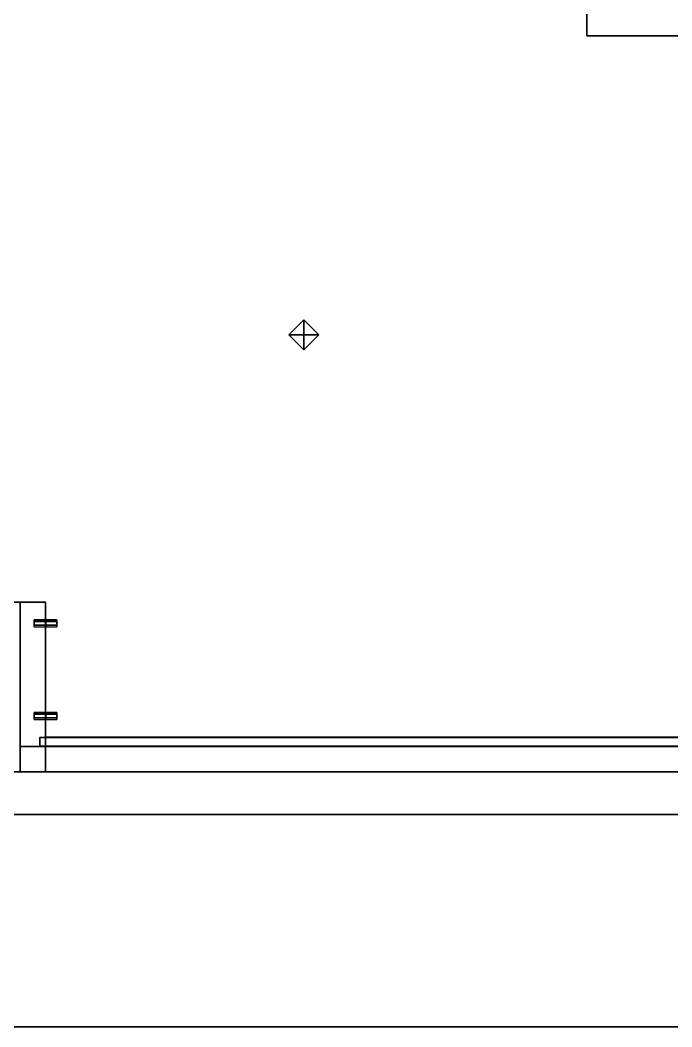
# Model space of a CAD drawing. Extents: x 0 to 3344, y -4262 to 0.
# Drawn here: x 288 to 748, y -4262 to -3551 of the extents above; entities that cross this region are included whole.
import ezdxf

# ---------------------------------------------------------------- set-up
doc = ezdxf.new("R2010")
doc.units = 0
for name, color, linetype in [('LAYER0', 7, 'CONTINUOUS'), ('LAYER1', 7, 'CONTINUOUS'), ('LAYER106', 254, 'CONTINUOUS'), ('LAYER107', 254, 'CONTINUOUS'), ('LAYER51', 7, 'CONTINUOUS'), ('LAYER54', 7, 'CONTINUOUS'), ('LAYER58', 7, 'CONTINUOUS'), ('LAYER60', 7, 'CONTINUOUS'), ('LAYER64', 7, 'CONTINUOUS'), ('LAYER65', 7, 'CONTINUOUS'), ('LAYER67', 7, 'CONTINUOUS'), ('LAYER74', 254, 'CONTINUOUS'), ('LAYER75', 254, 'CONTINUOUS'), ('LAYER78', 253, 'CONTINUOUS'), ('LAYER79', 253, 'CONTINUOUS'), ('LAYER84', 253, 'CONTINUOUS'), ('LAYER85', 253, 'CONTINUOUS'), ('LAYER90', 7, 'CONTINUOUS'), ('LAYER97', 254, 'CONTINUOUS'), ('LAYER98', 254, 'CONTINUOUS'), ('LAYER99', 7, 'CONTINUOUS')]:
    doc.layers.add(name, color=color, linetype=linetype)

msp = doc.modelspace()

# ---------------------------------------------------------------- linework, layer by layer
at = {"layer": 'LAYER0', "invisible_edges": 1}
for points in [[(18, -0.0034, 0.0981), (3344, -4262.003, 0.0981), (0, -4262.003, 0.0981), (18, -0.0034, 0.0981)], [(3344, -4262.003, 5.0981), (18, -0.0034, 5.0981), (0, -4262.003, 5.0981), (3344, -4262.003, 5.0981)], [(3344, -4262.003, 0.0981), (18, -0.0034, 0.0981), (3344, -0.0034, 0.0981), (3344, -4262.003, 0.0981)], [(18, -0.0034, 5.0981), (3344, -4262.003, 5.0981), (3344, -0.0034, 5.0981), (18, -0.0034, 5.0981)], [(3344, -4262.003, 5.0981), (0, -4262.003, 0.0981), (3344, -4262.003, 0.0981), (3344, -4262.003, 5.0981)], [(0, -4262.003, 0.0981), (3344, -4262.003, 5.0981), (0, -4262.003, 5.0981), (0, -4262.003, 0.0981)]]:
    msp.add_3dface(points, dxfattribs=at)
at = {"layer": 'LAYER1'}
for points, invisible_edges in [([(168.0046, -4112, 5.0981), (3344.004, -4262, 5.0981), (18.0046, -4262, 5.0981), (168.0046, -4112, 5.0981)], 5), ([(3344.004, -4262, 5.0981), (168.0046, -4112, 5.0981), (3194.004, -4112, 5.0981), (3344.004, -4262, 5.0981)], 5), ([(168.0046, -4112, 2680.098), (3194.004, -4112, 5.0981), (168.0046, -4112, 5.0981), (168.0046, -4112, 2680.098)], 1), ([(3194.004, -4112, 5.0981), (168.0046, -4112, 2680.098), (3194.004, -4112, 2680.098), (3194.004, -4112, 5.0981)], 1), ([(3344.004, -4262, 2680.098), (18.0046, -4262, 5.0981), (3344.004, -4262, 5.0981), (3344.004, -4262, 2680.098)], 1), ([(18.0046, -4262, 5.0981), (3344.004, -4262, 2680.098), (18.0046, -4262, 2680.098), (18.0046, -4262, 5.0981)], 1)]:
    msp.add_3dface(points, dxfattribs=dict(at, invisible_edges=invisible_edges))
at = {"layer": 'LAYER106'}
for points in [[(298.0046, -4044.899, 900.5981), (298.0046, -4039.899, 900.5981), (298.0046, -4041.149, 902.7631), (298.0046, -4043.649, 902.7631)], [(298.0046, -4044.899, 900.5981), (298.0046, -4043.649, 898.433), (298.0046, -4041.149, 898.433), (298.0046, -4039.899, 900.5981)], [(305.9546, -4039.399, 900.5981), (305.9546, -4045.399, 900.5981), (305.9546, -4043.899, 903.1962), (305.9546, -4040.899, 903.1962)], [(305.9546, -4039.399, 900.5981), (305.9546, -4045.399, 900.5981), (305.9546, -4043.899, 898), (305.9546, -4040.899, 898)], [(306.0547, -4039.399, 900.5981), (306.0547, -4045.399, 900.5981), (306.0547, -4043.899, 903.1962), (306.0547, -4040.899, 903.1962)], [(306.0547, -4039.399, 900.5981), (306.0547, -4045.399, 900.5981), (306.0547, -4043.899, 898), (306.0547, -4040.899, 898)], [(314.0046, -4044.899, 900.5981), (314.0046, -4039.899, 900.5981), (314.0046, -4041.149, 902.7631), (314.0046, -4043.649, 902.7631)], [(314.0046, -4044.899, 900.5981), (314.0046, -4043.649, 898.433), (314.0046, -4041.149, 898.433), (314.0046, -4039.899, 900.5981)]]:
    msp.add_3dface(points, dxfattribs=at)
at = {"layer": 'LAYER107'}
for points in [[(298.0046, -3979.5, 900.5981), (298.0046, -3974.5, 900.5981), (298.0046, -3975.75, 902.7631), (298.0046, -3978.25, 902.7631)], [(298.0046, -3979.5, 900.5981), (298.0046, -3978.25, 898.433), (298.0046, -3975.75, 898.433), (298.0046, -3974.5, 900.5981)], [(305.9546, -3974, 900.5981), (305.9546, -3980, 900.5981), (305.9546, -3978.5, 903.1962), (305.9546, -3975.5, 903.1962)], [(305.9546, -3974, 900.5981), (305.9546, -3980, 900.5981), (305.9546, -3978.5, 898), (305.9546, -3975.5, 898)], [(306.0547, -3974, 900.5981), (306.0547, -3980, 900.5981), (306.0547, -3978.5, 903.1962), (306.0547, -3975.5, 903.1962)], [(306.0547, -3974, 900.5981), (306.0547, -3980, 900.5981), (306.0547, -3978.5, 898), (306.0547, -3975.5, 898)], [(314.0046, -3979.5, 900.5981), (314.0046, -3974.5, 900.5981), (314.0046, -3975.75, 902.7631), (314.0046, -3978.25, 902.7631)], [(314.0046, -3979.5, 900.5981), (314.0046, -3978.25, 898.433), (314.0046, -3975.75, 898.433), (314.0046, -3974.5, 900.5981)]]:
    msp.add_3dface(points, dxfattribs=at)
at = {"layer": 'LAYER51', "invisible_edges": 1}
for points in [[(1150.005, -3502, 103.0981), (168.0048, -4082, 103.0981), (1150.005, -4082, 103.0981), (1150.005, -3502, 103.0981)], [(168.0048, -4082, 103.0981), (1150.005, -3502, 103.0981), (168.0048, -3502, 103.0981), (168.0048, -4082, 103.0981)], [(168.0048, -3502, 85.0981), (1150.005, -4082, 85.0981), (168.0048, -4082, 85.0981), (168.0048, -3502, 85.0981)], [(1150.005, -4082, 85.0981), (168.0048, -3502, 85.0981), (1150.005, -3502, 85.0981), (1150.005, -4082, 85.0981)], [(1150.005, -4082, 85.0981), (168.0048, -4082, 103.0981), (168.0048, -4082, 85.0981), (1150.005, -4082, 85.0981)], [(168.0048, -4082, 103.0981), (1150.005, -4082, 85.0981), (1150.005, -4082, 103.0981), (168.0048, -4082, 103.0981)]]:
    msp.add_3dface(points, dxfattribs=at)
at = {"layer": 'LAYER54', "invisible_edges": 1}
for points in [[(1150.005, -3502, 2609.098), (168.0048, -4082, 2609.098), (1150.005, -4082, 2609.098), (1150.005, -3502, 2609.098)], [(168.0048, -4082, 2609.098), (1150.005, -3502, 2609.098), (168.0048, -3502, 2609.098), (168.0048, -4082, 2609.098)], [(168.0048, -3502, 2591.098), (1150.005, -4082, 2591.098), (168.0048, -4082, 2591.098), (168.0048, -3502, 2591.098)], [(1150.005, -4082, 2591.098), (168.0048, -3502, 2591.098), (1150.005, -3502, 2591.098), (1150.005, -4082, 2591.098)], [(1150.005, -4082, 2591.098), (168.0048, -4082, 2609.098), (168.0048, -4082, 2591.098), (1150.005, -4082, 2591.098)], [(168.0048, -4082, 2609.098), (1150.005, -4082, 2591.098), (1150.005, -4082, 2609.098), (168.0048, -4082, 2609.098)]]:
    msp.add_3dface(points, dxfattribs=at)
at = {"layer": 'LAYER58', "invisible_edges": 1}
for points in [[(288.0046, -4082, 2591.098), (306.0046, -3962, 2591.098), (288.0046, -3962, 2591.098), (288.0046, -4082, 2591.098)], [(306.0046, -3962, 2591.098), (288.0046, -4082, 2591.098), (306.0046, -4082, 2591.098), (306.0046, -3962, 2591.098)], [(288.0046, -3962, 103.0981), (306.0046, -3962, 2591.098), (306.0046, -3962, 103.0981), (288.0046, -3962, 103.0981)], [(306.0046, -3962, 2591.098), (288.0046, -3962, 103.0981), (288.0046, -3962, 2591.098), (306.0046, -3962, 2591.098)], [(306.0046, -4082, 103.0981), (288.0046, -3962, 103.0981), (306.0046, -3962, 103.0981), (306.0046, -4082, 103.0981)], [(288.0046, -3962, 103.0981), (306.0046, -4082, 103.0981), (288.0046, -4082, 103.0981), (288.0046, -3962, 103.0981)], [(306.0046, -4082, 103.0981), (306.0046, -3962, 2591.098), (306.0046, -4082, 2591.098), (306.0046, -4082, 103.0981)], [(306.0046, -3962, 2591.098), (306.0046, -4082, 103.0981), (306.0046, -3962, 103.0981), (306.0046, -3962, 2591.098)], [(288.0046, -4082, 2591.098), (306.0046, -4082, 103.0981), (306.0046, -4082, 2591.098), (288.0046, -4082, 2591.098)], [(306.0046, -4082, 103.0981), (288.0046, -4082, 2591.098), (288.0046, -4082, 103.0981), (306.0046, -4082, 103.0981)]]:
    msp.add_3dface(points, dxfattribs=at)
at = {"layer": 'LAYER60', "invisible_edges": 1}
for points in [[(1154.005, -4057.7, 99.0981), (302.0048, -4063.7, 99.0981), (302.0048, -4057.7, 99.0981), (1154.005, -4057.7, 99.0981)], [(302.0048, -4063.7, 99.0981), (1154.005, -4057.7, 99.0981), (1154.005, -4063.7, 99.0981), (302.0048, -4063.7, 99.0981)], [(302.0048, -4057.7, 2595.098), (302.0048, -4063.7, 99.0981), (302.0048, -4063.7, 2595.098), (302.0048, -4057.7, 2595.098)], [(302.0048, -4063.7, 99.0981), (302.0048, -4057.7, 2595.098), (302.0048, -4057.7, 99.0981), (302.0048, -4063.7, 99.0981)], [(1154.005, -4063.7, 2595.098), (302.0048, -4057.7, 2595.098), (302.0048, -4063.7, 2595.098), (1154.005, -4063.7, 2595.098)], [(302.0048, -4057.7, 2595.098), (1154.005, -4063.7, 2595.098), (1154.005, -4057.7, 2595.098), (302.0048, -4057.7, 2595.098)], [(302.0048, -4057.7, 2595.098), (1154.005, -4057.7, 99.0981), (302.0048, -4057.7, 99.0981), (302.0048, -4057.7, 2595.098)], [(1154.005, -4057.7, 99.0981), (302.0048, -4057.7, 2595.098), (1154.005, -4057.7, 2595.098), (1154.005, -4057.7, 99.0981)], [(1154.005, -4063.7, 2595.098), (302.0048, -4063.7, 99.0981), (1154.005, -4063.7, 99.0981), (1154.005, -4063.7, 2595.098)], [(302.0048, -4063.7, 99.0981), (1154.005, -4063.7, 2595.098), (302.0048, -4063.7, 2595.098), (302.0048, -4063.7, 99.0981)]]:
    msp.add_3dface(points, dxfattribs=at)
at = {"layer": 'LAYER64', "invisible_edges": 1}
for points in [[(288.0048, -4064, 5.0981), (1150.005, -4064, 85.0981), (1150.005, -4064, 5.0981), (288.0048, -4064, 5.0981)], [(1150.005, -4064, 85.0981), (288.0048, -4064, 5.0981), (288.0048, -4064, 85.0981), (1150.005, -4064, 85.0981)], [(288.0048, -4082, 85.0981), (1150.005, -4064, 85.0981), (288.0048, -4064, 85.0981), (288.0048, -4082, 85.0981)], [(1150.005, -4064, 85.0981), (288.0048, -4082, 85.0981), (1150.005, -4082, 85.0981), (1150.005, -4064, 85.0981)], [(288.0048, -4064, 5.0981), (288.0048, -4082, 85.0981), (288.0048, -4064, 85.0981), (288.0048, -4064, 5.0981)], [(288.0048, -4082, 85.0981), (288.0048, -4064, 5.0981), (288.0048, -4082, 5.0981), (288.0048, -4082, 85.0981)], [(1150.005, -4082, 5.0981), (288.0048, -4064, 5.0981), (1150.005, -4064, 5.0981), (1150.005, -4082, 5.0981)], [(288.0048, -4064, 5.0981), (1150.005, -4082, 5.0981), (288.0048, -4082, 5.0981), (288.0048, -4064, 5.0981)], [(288.0048, -4082, 85.0981), (1150.005, -4082, 5.0981), (1150.005, -4082, 85.0981), (288.0048, -4082, 85.0981)], [(1150.005, -4082, 5.0981), (288.0048, -4082, 85.0981), (288.0048, -4082, 5.0981), (1150.005, -4082, 5.0981)]]:
    msp.add_3dface(points, dxfattribs=at)
at = {"layer": 'LAYER65', "invisible_edges": 1}
for points in [[(306.0046, -4064, 1347.598), (306.0046, -4082, 1467.598), (306.0046, -4064, 1467.598), (306.0046, -4064, 1347.598)], [(306.0046, -4082, 1467.598), (306.0046, -4064, 1347.598), (306.0046, -4082, 1347.598), (306.0046, -4082, 1467.598)], [(1150.005, -4064, 1467.598), (306.0046, -4082, 1467.598), (1150.005, -4082, 1467.598), (1150.005, -4064, 1467.598)], [(306.0046, -4082, 1467.598), (1150.005, -4064, 1467.598), (306.0046, -4064, 1467.598), (306.0046, -4082, 1467.598)], [(306.0046, -4064, 1347.598), (1150.005, -4082, 1347.598), (306.0046, -4082, 1347.598), (306.0046, -4064, 1347.598)], [(1150.005, -4082, 1347.598), (306.0046, -4064, 1347.598), (1150.005, -4064, 1347.598), (1150.005, -4082, 1347.598)], [(1150.005, -4064, 1467.598), (306.0046, -4064, 1347.598), (306.0046, -4064, 1467.598), (1150.005, -4064, 1467.598)], [(306.0046, -4064, 1347.598), (1150.005, -4064, 1467.598), (1150.005, -4064, 1347.598), (306.0046, -4064, 1347.598)], [(1150.005, -4082, 1347.598), (306.0046, -4082, 1467.598), (306.0046, -4082, 1347.598), (1150.005, -4082, 1347.598)], [(306.0046, -4082, 1467.598), (1150.005, -4082, 1347.598), (1150.005, -4082, 1467.598), (306.0046, -4082, 1467.598)]]:
    msp.add_3dface(points, dxfattribs=at)
at = {"layer": 'LAYER67'}
for points, invisible_edges in [([(192.6047, -3100, 2121.098), (306.0048, -3962, 2121.098), (192.6047, -3962, 2121.098), (192.6047, -3100, 2121.098)], 1), ([(306.0048, -3962, 2121.098), (192.6047, -3100, 2121.098), (688.0048, -3562, 2121.098), (306.0048, -3962, 2121.098)], 7), ([(688.0048, -3562, 2121.098), (192.6047, -3100, 2121.098), (688.0048, -3100, 2121.098), (688.0048, -3562, 2121.098)], 1), ([(192.6047, -3962, 2139.098), (688.0048, -3562, 2139.098), (192.6047, -3100, 2139.098), (192.6047, -3962, 2139.098)], 3), ([(192.6047, -3100, 2139.098), (688.0048, -3562, 2139.098), (688.0048, -3100, 2139.098), (192.6047, -3100, 2139.098)], 1), ([(688.0048, -3100, 2139.098), (688.0048, -3562, 2121.098), (688.0048, -3100, 2121.098), (688.0048, -3100, 2139.098)], 1), ([(688.0048, -3562, 2121.098), (688.0048, -3100, 2139.098), (688.0048, -3562, 2139.098), (688.0048, -3562, 2121.098)], 1), ([(306.0048, -3962, 2139.098), (1150.005, -3562, 2139.098), (192.6047, -3962, 2139.098), (306.0048, -3962, 2139.098)], 3), ([(192.6047, -3962, 2139.098), (1150.005, -3562, 2139.098), (688.0048, -3562, 2139.098), (192.6047, -3962, 2139.098)], 5), ([(1150.005, -4057.399, 2121.098), (306.0048, -3962, 2121.098), (1150.005, -3562, 2121.098), (1150.005, -4057.399, 2121.098)], 3), ([(1150.005, -3562, 2121.098), (306.0048, -3962, 2121.098), (688.0048, -3562, 2121.098), (1150.005, -3562, 2121.098)], 3), ([(1150.005, -3562, 2139.098), (306.0048, -4057.399, 2139.098), (1150.005, -4057.399, 2139.098), (1150.005, -3562, 2139.098)], 1), ([(306.0048, -4057.399, 2139.098), (1150.005, -3562, 2139.098), (306.0048, -3962, 2139.098), (306.0048, -4057.399, 2139.098)], 3), ([(688.0048, -3562, 2121.098), (1150.005, -3562, 2139.098), (1150.005, -3562, 2121.098), (688.0048, -3562, 2121.098)], 1), ([(1150.005, -3562, 2139.098), (688.0048, -3562, 2121.098), (688.0048, -3562, 2139.098), (1150.005, -3562, 2139.098)], 1), ([(192.6047, -3962, 2139.098), (306.0048, -3962, 2121.098), (306.0048, -3962, 2139.098), (192.6047, -3962, 2139.098)], 1), ([(306.0048, -3962, 2121.098), (192.6047, -3962, 2139.098), (192.6047, -3962, 2121.098), (306.0048, -3962, 2121.098)], 1), ([(306.0048, -3962, 2121.098), (1150.005, -4057.399, 2121.098), (306.0048, -4057.399, 2121.098), (306.0048, -3962, 2121.098)], 1), ([(306.0048, -4057.399, 2139.098), (306.0048, -3962, 2121.098), (306.0048, -4057.399, 2121.098), (306.0048, -4057.399, 2139.098)], 1), ([(306.0048, -3962, 2121.098), (306.0048, -4057.399, 2139.098), (306.0048, -3962, 2139.098), (306.0048, -3962, 2121.098)], 1), ([(306.0048, -4057.399, 2139.098), (1150.005, -4057.399, 2121.098), (1150.005, -4057.399, 2139.098), (306.0048, -4057.399, 2139.098)], 1), ([(1150.005, -4057.399, 2121.098), (306.0048, -4057.399, 2139.098), (306.0048, -4057.399, 2121.098), (1150.005, -4057.399, 2121.098)], 1)]:
    msp.add_3dface(points, dxfattribs=dict(at, invisible_edges=invisible_edges))
at = {"layer": 'LAYER74'}
for points in [[(298.0046, -4044.899, 2118.598), (298.0046, -4039.899, 2118.598), (298.0046, -4041.149, 2120.763), (298.0046, -4043.649, 2120.763)], [(298.0046, -4044.899, 2118.598), (298.0046, -4043.649, 2116.433), (298.0046, -4041.149, 2116.433), (298.0046, -4039.899, 2118.598)], [(305.9546, -4039.399, 2118.598), (305.9546, -4045.399, 2118.598), (305.9546, -4043.899, 2121.196), (305.9546, -4040.899, 2121.196)], [(305.9546, -4039.399, 2118.598), (305.9546, -4045.399, 2118.598), (305.9546, -4043.899, 2116), (305.9546, -4040.899, 2116)], [(306.0547, -4039.399, 2118.598), (306.0547, -4045.399, 2118.598), (306.0547, -4043.899, 2121.196), (306.0547, -4040.899, 2121.196)], [(306.0547, -4039.399, 2118.598), (306.0547, -4045.399, 2118.598), (306.0547, -4043.899, 2116), (306.0547, -4040.899, 2116)], [(314.0046, -4044.899, 2118.598), (314.0046, -4039.899, 2118.598), (314.0046, -4041.149, 2120.763), (314.0046, -4043.649, 2120.763)], [(314.0046, -4044.899, 2118.598), (314.0046, -4043.649, 2116.433), (314.0046, -4041.149, 2116.433), (314.0046, -4039.899, 2118.598)]]:
    msp.add_3dface(points, dxfattribs=at)
at = {"layer": 'LAYER75'}
for points in [[(298.0046, -3979.5, 2118.598), (298.0046, -3974.5, 2118.598), (298.0046, -3975.75, 2120.763), (298.0046, -3978.25, 2120.763)], [(298.0046, -3979.5, 2118.598), (298.0046, -3978.25, 2116.433), (298.0046, -3975.75, 2116.433), (298.0046, -3974.5, 2118.598)], [(305.9546, -3974, 2118.598), (305.9546, -3980, 2118.598), (305.9546, -3978.5, 2121.196), (305.9546, -3975.5, 2121.196)], [(305.9546, -3974, 2118.598), (305.9546, -3980, 2118.598), (305.9546, -3978.5, 2116), (305.9546, -3975.5, 2116)], [(306.0547, -3974, 2118.598), (306.0547, -3980, 2118.598), (306.0547, -3978.5, 2121.196), (306.0547, -3975.5, 2121.196)], [(306.0547, -3974, 2118.598), (306.0547, -3980, 2118.598), (306.0547, -3978.5, 2116), (306.0547, -3975.5, 2116)], [(314.0046, -3979.5, 2118.598), (314.0046, -3974.5, 2118.598), (314.0046, -3975.75, 2120.763), (314.0046, -3978.25, 2120.763)], [(314.0046, -3979.5, 2118.598), (314.0046, -3978.25, 2116.433), (314.0046, -3975.75, 2116.433), (314.0046, -3974.5, 2118.598)]]:
    msp.add_3dface(points, dxfattribs=at)
at = {"layer": 'LAYER78'}
for points in [[(477.5826, -3773.18, 2034.098), (477.5826, -3773.18, 2049.098), (488.1892, -3762.573, 2034.098), (477.5826, -3773.18, 2034.098)], [(488.1892, -3762.573, 2034.098), (477.5826, -3773.18, 2049.098), (488.1892, -3762.573, 2049.098), (488.1892, -3762.573, 2034.098)], [(498.7959, -3773.18, 2034.098), (477.5826, -3773.18, 2034.098), (488.1892, -3762.573, 2034.098), (498.7959, -3773.18, 2034.098)], [(488.1892, -3783.786, 2049.098), (488.1892, -3762.573, 2049.098), (477.5826, -3773.18, 2049.098), (488.1892, -3783.786, 2049.098)], [(498.7959, -3773.18, 2034.098), (488.1892, -3762.573, 2034.098), (498.7959, -3773.18, 2049.098), (498.7959, -3773.18, 2034.098)], [(498.7959, -3773.18, 2049.098), (488.1892, -3762.573, 2034.098), (488.1892, -3762.573, 2049.098), (498.7959, -3773.18, 2049.098)], [(498.7959, -3773.18, 2049.098), (488.1892, -3762.573, 2049.098), (488.1892, -3783.786, 2049.098), (498.7959, -3773.18, 2049.098)], [(488.1892, -3783.786, 2034.098), (488.1892, -3783.786, 2049.098), (477.5826, -3773.18, 2034.098), (488.1892, -3783.786, 2034.098)], [(477.5826, -3773.18, 2034.098), (488.1892, -3783.786, 2049.098), (477.5826, -3773.18, 2049.098), (477.5826, -3773.18, 2034.098)], [(488.1892, -3783.786, 2034.098), (477.5826, -3773.18, 2034.098), (498.7959, -3773.18, 2034.098), (488.1892, -3783.786, 2034.098)], [(498.7959, -3773.18, 2034.098), (498.7959, -3773.18, 2049.098), (488.1892, -3783.786, 2034.098), (498.7959, -3773.18, 2034.098)], [(488.1892, -3783.786, 2034.098), (498.7959, -3773.18, 2049.098), (488.1892, -3783.786, 2049.098), (488.1892, -3783.786, 2034.098)]]:
    msp.add_3dface(points, dxfattribs=at)
at = {"layer": 'LAYER79'}
for points in [[(477.5826, -3773.18, 2034.098), (477.5826, -3773.18, 2049.098), (488.1892, -3762.573, 2034.098), (477.5826, -3773.18, 2034.098)], [(488.1892, -3762.573, 2034.098), (477.5826, -3773.18, 2049.098), (488.1892, -3762.573, 2049.098), (488.1892, -3762.573, 2034.098)], [(498.7959, -3773.18, 2034.098), (477.5826, -3773.18, 2034.098), (488.1892, -3762.573, 2034.098), (498.7959, -3773.18, 2034.098)], [(488.1892, -3783.786, 2049.098), (488.1892, -3762.573, 2049.098), (477.5826, -3773.18, 2049.098), (488.1892, -3783.786, 2049.098)], [(498.7959, -3773.18, 2034.098), (488.1892, -3762.573, 2034.098), (498.7959, -3773.18, 2049.098), (498.7959, -3773.18, 2034.098)], [(498.7959, -3773.18, 2049.098), (488.1892, -3762.573, 2034.098), (488.1892, -3762.573, 2049.098), (498.7959, -3773.18, 2049.098)], [(498.7959, -3773.18, 2049.098), (488.1892, -3762.573, 2049.098), (488.1892, -3783.786, 2049.098), (498.7959, -3773.18, 2049.098)], [(488.1892, -3783.786, 2034.098), (488.1892, -3783.786, 2049.098), (477.5826, -3773.18, 2034.098), (488.1892, -3783.786, 2034.098)], [(477.5826, -3773.18, 2034.098), (488.1892, -3783.786, 2049.098), (477.5826, -3773.18, 2049.098), (477.5826, -3773.18, 2034.098)], [(488.1892, -3783.786, 2034.098), (477.5826, -3773.18, 2034.098), (498.7959, -3773.18, 2034.098), (488.1892, -3783.786, 2034.098)], [(498.7959, -3773.18, 2034.098), (498.7959, -3773.18, 2049.098), (488.1892, -3783.786, 2034.098), (498.7959, -3773.18, 2034.098)], [(488.1892, -3783.786, 2034.098), (498.7959, -3773.18, 2049.098), (488.1892, -3783.786, 2049.098), (488.1892, -3783.786, 2034.098)]]:
    msp.add_3dface(points, dxfattribs=at)
at = {"layer": 'LAYER84'}
for points in [[(477.5826, -3773.18, 820.0981), (477.5826, -3773.18, 835.0981), (488.1892, -3762.573, 820.0981), (477.5826, -3773.18, 820.0981)], [(488.1892, -3762.573, 820.0981), (477.5826, -3773.18, 835.0981), (488.1892, -3762.573, 835.0981), (488.1892, -3762.573, 820.0981)], [(498.7959, -3773.18, 820.0981), (477.5826, -3773.18, 820.0981), (488.1892, -3762.573, 820.0981), (498.7959, -3773.18, 820.0981)], [(488.1892, -3783.786, 835.0981), (488.1892, -3762.573, 835.0981), (477.5826, -3773.18, 835.0981), (488.1892, -3783.786, 835.0981)], [(498.7959, -3773.18, 820.0981), (488.1892, -3762.573, 820.0981), (498.7959, -3773.18, 835.0981), (498.7959, -3773.18, 820.0981)], [(498.7959, -3773.18, 835.0981), (488.1892, -3762.573, 820.0981), (488.1892, -3762.573, 835.0981), (498.7959, -3773.18, 835.0981)], [(498.7959, -3773.18, 835.0981), (488.1892, -3762.573, 835.0981), (488.1892, -3783.786, 835.0981), (498.7959, -3773.18, 835.0981)], [(488.1892, -3783.786, 820.0981), (488.1892, -3783.786, 835.0981), (477.5826, -3773.18, 820.0981), (488.1892, -3783.786, 820.0981)], [(477.5826, -3773.18, 820.0981), (488.1892, -3783.786, 835.0981), (477.5826, -3773.18, 835.0981), (477.5826, -3773.18, 820.0981)], [(488.1892, -3783.786, 820.0981), (477.5826, -3773.18, 820.0981), (498.7959, -3773.18, 820.0981), (488.1892, -3783.786, 820.0981)], [(498.7959, -3773.18, 820.0981), (498.7959, -3773.18, 835.0981), (488.1892, -3783.786, 820.0981), (498.7959, -3773.18, 820.0981)], [(488.1892, -3783.786, 820.0981), (498.7959, -3773.18, 835.0981), (488.1892, -3783.786, 835.0981), (488.1892, -3783.786, 820.0981)]]:
    msp.add_3dface(points, dxfattribs=at)
at = {"layer": 'LAYER85'}
for points in [[(477.5826, -3773.18, 820.0981), (477.5826, -3773.18, 835.0981), (488.1892, -3762.573, 820.0981), (477.5826, -3773.18, 820.0981)], [(488.1892, -3762.573, 820.0981), (477.5826, -3773.18, 835.0981), (488.1892, -3762.573, 835.0981), (488.1892, -3762.573, 820.0981)], [(498.7959, -3773.18, 820.0981), (477.5826, -3773.18, 820.0981), (488.1892, -3762.573, 820.0981), (498.7959, -3773.18, 820.0981)], [(488.1892, -3783.786, 835.0981), (488.1892, -3762.573, 835.0981), (477.5826, -3773.18, 835.0981), (488.1892, -3783.786, 835.0981)], [(498.7959, -3773.18, 820.0981), (488.1892, -3762.573, 820.0981), (498.7959, -3773.18, 835.0981), (498.7959, -3773.18, 820.0981)], [(498.7959, -3773.18, 835.0981), (488.1892, -3762.573, 820.0981), (488.1892, -3762.573, 835.0981), (498.7959, -3773.18, 835.0981)], [(498.7959, -3773.18, 835.0981), (488.1892, -3762.573, 835.0981), (488.1892, -3783.786, 835.0981), (498.7959, -3773.18, 835.0981)], [(488.1892, -3783.786, 820.0981), (488.1892, -3783.786, 835.0981), (477.5826, -3773.18, 820.0981), (488.1892, -3783.786, 820.0981)], [(477.5826, -3773.18, 820.0981), (488.1892, -3783.786, 835.0981), (477.5826, -3773.18, 835.0981), (477.5826, -3773.18, 820.0981)], [(488.1892, -3783.786, 820.0981), (477.5826, -3773.18, 820.0981), (498.7959, -3773.18, 820.0981), (488.1892, -3783.786, 820.0981)], [(498.7959, -3773.18, 820.0981), (498.7959, -3773.18, 835.0981), (488.1892, -3783.786, 820.0981), (498.7959, -3773.18, 820.0981)], [(488.1892, -3783.786, 820.0981), (498.7959, -3773.18, 835.0981), (488.1892, -3783.786, 835.0981), (488.1892, -3783.786, 820.0981)]]:
    msp.add_3dface(points, dxfattribs=at)
at = {"layer": 'LAYER90'}
for points, invisible_edges in [([(192.6047, -3100, 5.0981), (306.0048, -3962, 5.0981), (192.6047, -3962, 5.0981), (192.6047, -3100, 5.0981)], 1), ([(306.0048, -3962, 5.0981), (192.6047, -3100, 5.0981), (688.0048, -3562, 5.0981), (306.0048, -3962, 5.0981)], 7), ([(688.0048, -3562, 5.0981), (192.6047, -3100, 5.0981), (688.0048, -3100, 5.0981), (688.0048, -3562, 5.0981)], 1), ([(192.6047, -3962, 23.0981), (688.0048, -3562, 23.0981), (192.6047, -3100, 23.0981), (192.6047, -3962, 23.0981)], 3), ([(192.6047, -3100, 23.0981), (688.0048, -3562, 23.0981), (688.0048, -3100, 23.0981), (192.6047, -3100, 23.0981)], 1), ([(688.0048, -3100, 23.0981), (688.0048, -3562, 5.0981), (688.0048, -3100, 5.0981), (688.0048, -3100, 23.0981)], 1), ([(688.0048, -3562, 5.0981), (688.0048, -3100, 23.0981), (688.0048, -3562, 23.0981), (688.0048, -3562, 5.0981)], 1), ([(306.0048, -3962, 23.0981), (1150.005, -3562, 23.0981), (192.6047, -3962, 23.0981), (306.0048, -3962, 23.0981)], 3), ([(192.6047, -3962, 23.0981), (1150.005, -3562, 23.0981), (688.0048, -3562, 23.0981), (192.6047, -3962, 23.0981)], 5), ([(1150.005, -4057.399, 5.0981), (306.0048, -3962, 5.0981), (1150.005, -3562, 5.0981), (1150.005, -4057.399, 5.0981)], 3), ([(1150.005, -3562, 5.0981), (306.0048, -3962, 5.0981), (688.0048, -3562, 5.0981), (1150.005, -3562, 5.0981)], 3), ([(1150.005, -3562, 23.0981), (306.0048, -4057.399, 23.0981), (1150.005, -4057.399, 23.0981), (1150.005, -3562, 23.0981)], 1), ([(306.0048, -4057.399, 23.0981), (1150.005, -3562, 23.0981), (306.0048, -3962, 23.0981), (306.0048, -4057.399, 23.0981)], 3), ([(688.0048, -3562, 5.0981), (1150.005, -3562, 23.0981), (1150.005, -3562, 5.0981), (688.0048, -3562, 5.0981)], 1), ([(1150.005, -3562, 23.0981), (688.0048, -3562, 5.0981), (688.0048, -3562, 23.0981), (1150.005, -3562, 23.0981)], 1), ([(192.6047, -3962, 23.0981), (306.0048, -3962, 5.0981), (306.0048, -3962, 23.0981), (192.6047, -3962, 23.0981)], 1), ([(306.0048, -3962, 5.0981), (192.6047, -3962, 23.0981), (192.6047, -3962, 5.0981), (306.0048, -3962, 5.0981)], 1), ([(306.0048, -3962, 5.0981), (1150.005, -4057.399, 5.0981), (306.0048, -4057.399, 5.0981), (306.0048, -3962, 5.0981)], 1), ([(306.0048, -4057.399, 23.0981), (306.0048, -3962, 5.0981), (306.0048, -4057.399, 5.0981), (306.0048, -4057.399, 23.0981)], 1), ([(306.0048, -3962, 5.0981), (306.0048, -4057.399, 23.0981), (306.0048, -3962, 23.0981), (306.0048, -3962, 5.0981)], 1), ([(306.0048, -4057.399, 23.0981), (1150.005, -4057.399, 5.0981), (1150.005, -4057.399, 23.0981), (306.0048, -4057.399, 23.0981)], 1), ([(1150.005, -4057.399, 5.0981), (306.0048, -4057.399, 23.0981), (306.0048, -4057.399, 5.0981), (1150.005, -4057.399, 5.0981)], 1)]:
    msp.add_3dface(points, dxfattribs=dict(at, invisible_edges=invisible_edges))
at = {"layer": 'LAYER97'}
for points in [[(298.0046, -4044.899, 2.5981), (298.0046, -4039.899, 2.5981), (298.0046, -4041.149, 4.7631), (298.0046, -4043.649, 4.7631)], [(298.0046, -4044.899, 2.5981), (298.0046, -4043.649, 0.433), (298.0046, -4041.149, 0.433), (298.0046, -4039.899, 2.5981)], [(305.9546, -4039.399, 2.5981), (305.9546, -4045.399, 2.5981), (305.9546, -4043.899, 5.1962), (305.9546, -4040.899, 5.1962)], [(305.9546, -4039.399, 2.5981), (305.9546, -4045.399, 2.5981), (305.9546, -4043.899), (305.9546, -4040.899)], [(306.0547, -4039.399, 2.5981), (306.0547, -4045.399, 2.5981), (306.0547, -4043.899, 5.1962), (306.0547, -4040.899, 5.1962)], [(306.0547, -4039.399, 2.5981), (306.0547, -4045.399, 2.5981), (306.0547, -4043.899), (306.0547, -4040.899)], [(314.0046, -4044.899, 2.5981), (314.0046, -4039.899, 2.5981), (314.0046, -4041.149, 4.7631), (314.0046, -4043.649, 4.7631)], [(314.0046, -4044.899, 2.5981), (314.0046, -4043.649, 0.433), (314.0046, -4041.149, 0.433), (314.0046, -4039.899, 2.5981)]]:
    msp.add_3dface(points, dxfattribs=at)
at = {"layer": 'LAYER98'}
for points in [[(298.0046, -3979.5, 2.5981), (298.0046, -3974.5, 2.5981), (298.0046, -3975.75, 4.7631), (298.0046, -3978.25, 4.7631)], [(298.0046, -3979.5, 2.5981), (298.0046, -3978.25, 0.433), (298.0046, -3975.75, 0.433), (298.0046, -3974.5, 2.5981)], [(305.9546, -3974, 2.5981), (305.9546, -3980, 2.5981), (305.9546, -3978.5, 5.1962), (305.9546, -3975.5, 5.1962)], [(305.9546, -3974, 2.5981), (305.9546, -3980, 2.5981), (305.9546, -3978.5), (305.9546, -3975.5)], [(306.0547, -3974, 2.5981), (306.0547, -3980, 2.5981), (306.0547, -3978.5, 5.1962), (306.0547, -3975.5, 5.1962)], [(306.0547, -3974, 2.5981), (306.0547, -3980, 2.5981), (306.0547, -3978.5), (306.0547, -3975.5)], [(314.0046, -3979.5, 2.5981), (314.0046, -3974.5, 2.5981), (314.0046, -3975.75, 4.7631), (314.0046, -3978.25, 4.7631)], [(314.0046, -3979.5, 2.5981), (314.0046, -3978.25, 0.433), (314.0046, -3975.75, 0.433), (314.0046, -3974.5, 2.5981)]]:
    msp.add_3dface(points, dxfattribs=at)
at = {"layer": 'LAYER99'}
for points, invisible_edges in [([(192.6047, -3100, 903.0981), (306.0048, -3962, 903.0981), (192.6047, -3962, 903.0981), (192.6047, -3100, 903.0981)], 1), ([(306.0048, -3962, 903.0981), (192.6047, -3100, 903.0981), (688.0048, -3562, 903.0981), (306.0048, -3962, 903.0981)], 7), ([(688.0048, -3562, 903.0981), (192.6047, -3100, 903.0981), (688.0048, -3100, 903.0981), (688.0048, -3562, 903.0981)], 1), ([(192.6047, -3962, 921.0981), (688.0048, -3562, 921.0981), (192.6047, -3100, 921.0981), (192.6047, -3962, 921.0981)], 3), ([(192.6047, -3100, 921.0981), (688.0048, -3562, 921.0981), (688.0048, -3100, 921.0981), (192.6047, -3100, 921.0981)], 1), ([(688.0048, -3100, 921.0981), (688.0048, -3562, 903.0981), (688.0048, -3100, 903.0981), (688.0048, -3100, 921.0981)], 1), ([(688.0048, -3562, 903.0981), (688.0048, -3100, 921.0981), (688.0048, -3562, 921.0981), (688.0048, -3562, 903.0981)], 1), ([(306.0048, -3962, 921.0981), (1150.005, -3562, 921.0981), (192.6047, -3962, 921.0981), (306.0048, -3962, 921.0981)], 3), ([(192.6047, -3962, 921.0981), (1150.005, -3562, 921.0981), (688.0048, -3562, 921.0981), (192.6047, -3962, 921.0981)], 5), ([(1150.005, -4057.399, 903.0981), (306.0048, -3962, 903.0981), (1150.005, -3562, 903.0981), (1150.005, -4057.399, 903.0981)], 3), ([(1150.005, -3562, 903.0981), (306.0048, -3962, 903.0981), (688.0048, -3562, 903.0981), (1150.005, -3562, 903.0981)], 3), ([(1150.005, -3562, 921.0981), (306.0048, -4057.399, 921.0981), (1150.005, -4057.399, 921.0981), (1150.005, -3562, 921.0981)], 1), ([(306.0048, -4057.399, 921.0981), (1150.005, -3562, 921.0981), (306.0048, -3962, 921.0981), (306.0048, -4057.399, 921.0981)], 3), ([(688.0048, -3562, 903.0981), (1150.005, -3562, 921.0981), (1150.005, -3562, 903.0981), (688.0048, -3562, 903.0981)], 1), ([(1150.005, -3562, 921.0981), (688.0048, -3562, 903.0981), (688.0048, -3562, 921.0981), (1150.005, -3562, 921.0981)], 1), ([(192.6047, -3962, 921.0981), (306.0048, -3962, 903.0981), (306.0048, -3962, 921.0981), (192.6047, -3962, 921.0981)], 1), ([(306.0048, -3962, 903.0981), (192.6047, -3962, 921.0981), (192.6047, -3962, 903.0981), (306.0048, -3962, 903.0981)], 1), ([(306.0048, -3962, 903.0981), (1150.005, -4057.399, 903.0981), (306.0048, -4057.399, 903.0981), (306.0048, -3962, 903.0981)], 1), ([(306.0048, -4057.399, 921.0981), (306.0048, -3962, 903.0981), (306.0048, -4057.399, 903.0981), (306.0048, -4057.399, 921.0981)], 1), ([(306.0048, -3962, 903.0981), (306.0048, -4057.399, 921.0981), (306.0048, -3962, 921.0981), (306.0048, -3962, 903.0981)], 1), ([(306.0048, -4057.399, 921.0981), (1150.005, -4057.399, 903.0981), (1150.005, -4057.399, 921.0981), (306.0048, -4057.399, 921.0981)], 1), ([(1150.005, -4057.399, 903.0981), (306.0048, -4057.399, 921.0981), (306.0048, -4057.399, 903.0981), (1150.005, -4057.399, 903.0981)], 1)]:
    msp.add_3dface(points, dxfattribs=dict(at, invisible_edges=invisible_edges))

# ---------------------------------------------------------------- meshes
at = {"layer": 'LAYER1'}
mesh = msp.add_polymesh((5, 2), dxfattribs=at)
for k, corner in enumerate([(168.0046, -150, 2680.098), (168.0046, -4112, 2680.098), (3194.004, -150, 2680.098), (168.0046, -150, 2680.098), (3194.004, -4112, 2680.098), (3194.004, -150, 2680.098), (168.0046, -4112, 2680.098), (3194.004, -4112, 2680.098), (18.0046, -4262, 2680.098), (3344.004, -4262, 2680.098)]):
    mesh.set_mesh_vertex(divmod(k, 2), corner)
at = {"layer": 'LAYER106'}
mesh = msp.add_polymesh((2, 6), dxfattribs=dict(at, n_close=True))
for k, corner in enumerate([(314.0046, -4044.899, 900.5981), (314.0046, -4043.649, 902.7631), (314.0046, -4041.149, 902.7631), (314.0046, -4039.899, 900.5981), (314.0046, -4041.149, 898.433), (314.0046, -4043.649, 898.433), (298.0046, -4044.899, 900.5981), (298.0046, -4043.649, 902.7631), (298.0046, -4041.149, 902.7631), (298.0046, -4039.899, 900.5981), (298.0046, -4041.149, 898.433), (298.0046, -4043.649, 898.433)]):
    mesh.set_mesh_vertex(divmod(k, 6), corner)
mesh = msp.add_polymesh((2, 6), dxfattribs=dict(at, n_close=True))
for k, corner in enumerate([(306.0547, -4045.399, 900.5981), (306.0547, -4043.899, 903.1962), (306.0547, -4040.899, 903.1962), (306.0547, -4039.399, 900.5981), (306.0547, -4040.899, 898), (306.0547, -4043.899, 898), (305.9546, -4045.399, 900.5981), (305.9546, -4043.899, 903.1962), (305.9546, -4040.899, 903.1962), (305.9546, -4039.399, 900.5981), (305.9546, -4040.899, 898), (305.9546, -4043.899, 898)]):
    mesh.set_mesh_vertex(divmod(k, 6), corner)
at = {"layer": 'LAYER107'}
mesh = msp.add_polymesh((2, 6), dxfattribs=dict(at, n_close=True))
for k, corner in enumerate([(314.0046, -3979.5, 900.5981), (314.0046, -3978.25, 902.7631), (314.0046, -3975.75, 902.7631), (314.0046, -3974.5, 900.5981), (314.0046, -3975.75, 898.433), (314.0046, -3978.25, 898.433), (298.0046, -3979.5, 900.5981), (298.0046, -3978.25, 902.7631), (298.0046, -3975.75, 902.7631), (298.0046, -3974.5, 900.5981), (298.0046, -3975.75, 898.433), (298.0046, -3978.25, 898.433)]):
    mesh.set_mesh_vertex(divmod(k, 6), corner)
mesh = msp.add_polymesh((2, 6), dxfattribs=dict(at, n_close=True))
for k, corner in enumerate([(306.0547, -3980, 900.5981), (306.0547, -3978.5, 903.1962), (306.0547, -3975.5, 903.1962), (306.0547, -3974, 900.5981), (306.0547, -3975.5, 898), (306.0547, -3978.5, 898), (305.9546, -3980, 900.5981), (305.9546, -3978.5, 903.1962), (305.9546, -3975.5, 903.1962), (305.9546, -3974, 900.5981), (305.9546, -3975.5, 898), (305.9546, -3978.5, 898)]):
    mesh.set_mesh_vertex(divmod(k, 6), corner)
at = {"layer": 'LAYER74'}
mesh = msp.add_polymesh((2, 6), dxfattribs=dict(at, n_close=True))
for k, corner in enumerate([(314.0046, -4044.899, 2118.598), (314.0046, -4043.649, 2120.763), (314.0046, -4041.149, 2120.763), (314.0046, -4039.899, 2118.598), (314.0046, -4041.149, 2116.433), (314.0046, -4043.649, 2116.433), (298.0046, -4044.899, 2118.598), (298.0046, -4043.649, 2120.763), (298.0046, -4041.149, 2120.763), (298.0046, -4039.899, 2118.598), (298.0046, -4041.149, 2116.433), (298.0046, -4043.649, 2116.433)]):
    mesh.set_mesh_vertex(divmod(k, 6), corner)
mesh = msp.add_polymesh((2, 6), dxfattribs=dict(at, n_close=True))
for k, corner in enumerate([(306.0547, -4045.399, 2118.598), (306.0547, -4043.899, 2121.196), (306.0547, -4040.899, 2121.196), (306.0547, -4039.399, 2118.598), (306.0547, -4040.899, 2116), (306.0547, -4043.899, 2116), (305.9546, -4045.399, 2118.598), (305.9546, -4043.899, 2121.196), (305.9546, -4040.899, 2121.196), (305.9546, -4039.399, 2118.598), (305.9546, -4040.899, 2116), (305.9546, -4043.899, 2116)]):
    mesh.set_mesh_vertex(divmod(k, 6), corner)
at = {"layer": 'LAYER75'}
mesh = msp.add_polymesh((2, 6), dxfattribs=dict(at, n_close=True))
for k, corner in enumerate([(314.0046, -3979.5, 2118.598), (314.0046, -3978.25, 2120.763), (314.0046, -3975.75, 2120.763), (314.0046, -3974.5, 2118.598), (314.0046, -3975.75, 2116.433), (314.0046, -3978.25, 2116.433), (298.0046, -3979.5, 2118.598), (298.0046, -3978.25, 2120.763), (298.0046, -3975.75, 2120.763), (298.0046, -3974.5, 2118.598), (298.0046, -3975.75, 2116.433), (298.0046, -3978.25, 2116.433)]):
    mesh.set_mesh_vertex(divmod(k, 6), corner)
mesh = msp.add_polymesh((2, 6), dxfattribs=dict(at, n_close=True))
for k, corner in enumerate([(306.0547, -3980, 2118.598), (306.0547, -3978.5, 2121.196), (306.0547, -3975.5, 2121.196), (306.0547, -3974, 2118.598), (306.0547, -3975.5, 2116), (306.0547, -3978.5, 2116), (305.9546, -3980, 2118.598), (305.9546, -3978.5, 2121.196), (305.9546, -3975.5, 2121.196), (305.9546, -3974, 2118.598), (305.9546, -3975.5, 2116), (305.9546, -3978.5, 2116)]):
    mesh.set_mesh_vertex(divmod(k, 6), corner)
at = {"layer": 'LAYER97'}
mesh = msp.add_polymesh((2, 6), dxfattribs=dict(at, n_close=True))
for k, corner in enumerate([(314.0046, -4044.899, 2.5981), (314.0046, -4043.649, 4.7631), (314.0046, -4041.149, 4.7631), (314.0046, -4039.899, 2.5981), (314.0046, -4041.149, 0.433), (314.0046, -4043.649, 0.433), (298.0046, -4044.899, 2.5981), (298.0046, -4043.649, 4.7631), (298.0046, -4041.149, 4.7631), (298.0046, -4039.899, 2.5981), (298.0046, -4041.149, 0.433), (298.0046, -4043.649, 0.433)]):
    mesh.set_mesh_vertex(divmod(k, 6), corner)
mesh = msp.add_polymesh((2, 6), dxfattribs=dict(at, n_close=True))
for k, corner in enumerate([(306.0547, -4045.399, 2.5981), (306.0547, -4043.899, 5.1962), (306.0547, -4040.899, 5.1962), (306.0547, -4039.399, 2.5981), (306.0547, -4040.899), (306.0547, -4043.899), (305.9546, -4045.399, 2.5981), (305.9546, -4043.899, 5.1962), (305.9546, -4040.899, 5.1962), (305.9546, -4039.399, 2.5981), (305.9546, -4040.899), (305.9546, -4043.899)]):
    mesh.set_mesh_vertex(divmod(k, 6), corner)
at = {"layer": 'LAYER98'}
mesh = msp.add_polymesh((2, 6), dxfattribs=dict(at, n_close=True))
for k, corner in enumerate([(314.0046, -3979.5, 2.5981), (314.0046, -3978.25, 4.7631), (314.0046, -3975.75, 4.7631), (314.0046, -3974.5, 2.5981), (314.0046, -3975.75, 0.433), (314.0046, -3978.25, 0.433), (298.0046, -3979.5, 2.5981), (298.0046, -3978.25, 4.7631), (298.0046, -3975.75, 4.7631), (298.0046, -3974.5, 2.5981), (298.0046, -3975.75, 0.433), (298.0046, -3978.25, 0.433)]):
    mesh.set_mesh_vertex(divmod(k, 6), corner)
mesh = msp.add_polymesh((2, 6), dxfattribs=dict(at, n_close=True))
for k, corner in enumerate([(306.0547, -3980, 2.5981), (306.0547, -3978.5, 5.1962), (306.0547, -3975.5, 5.1962), (306.0547, -3974, 2.5981), (306.0547, -3975.5), (306.0547, -3978.5), (305.9546, -3980, 2.5981), (305.9546, -3978.5, 5.1962), (305.9546, -3975.5, 5.1962), (305.9546, -3974, 2.5981), (305.9546, -3975.5), (305.9546, -3978.5)]):
    mesh.set_mesh_vertex(divmod(k, 6), corner)

doc.saveas('drawing.dxf')
